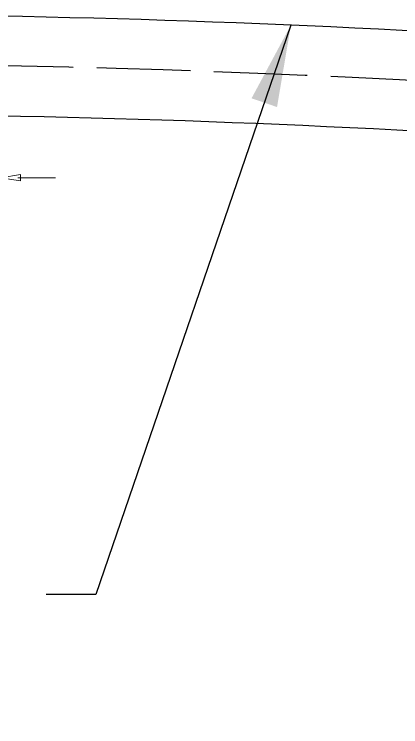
# Model space of a CAD drawing. Header units: millimetres. Extents: x 307 to 1784, y 295 to 1332.
# Drawn here: x 1311.2 to 1360.8, y 1097.7 to 1189 of the extents above; entities that cross this region are included whole.
import ezdxf

# ---------------------------------------------------------------- set-up
doc = ezdxf.new("R2010")
doc.units = ezdxf.units.MM
doc.linetypes.add('ACAD_ISO02W100', pattern=[15, 12, -3])
for name, color, linetype, lineweight in [('文字', 3, 'Continuous', 30), ('細實線', 1, 'Continuous', 13), ('虚线', 2, 'ACAD_ISO02W100', 30)]:
    doc.layers.add(name, color=color, linetype=linetype, lineweight=lineweight)
doc.styles.add('DIM', font='txt.shx', dxfattribs={"width": 0.7, "bigfont": 'chineset.shx'})
doc.dimstyles.new('mm+in', dxfattribs={"dimscale": 3, "dimtxt": 5, "dimasz": 3.5, "dimexe": 1.25, "dimexo": 0.625, "dimgap": 2, "dimtad": 1, "dimtoh": 1, "dimtxsty": 'DIM', "dimcen": 0, "dimclrd": 1, "dimclre": 256, "dimclrt": 3, "dimadec": 0, "dimazin": 0, "dimtfac": 1, "dimtmove": 0, "dimatfit": 3, "dimfxl": 1, "dimlwd": -1, "dimarcsym": 0})

msp = doc.modelspace()

# ---------------------------------------------------------------- linework, layer by layer
msp.add_arc((1281.882, -318.482), 1507.45, 86.300085, 90)
at = {"layer": '文字'}
msp.add_lwpolyline([(1378.339, 1173.062, 0.016145), (1281.882, 1176.178), (881.482, 1176.178, 0.016145), (785.024, 1173.062, 0.375749), (705.942, 1094.291, 0.034269), (705.942, 848.565, 0.375749), (785.024, 769.793, 0.016145), (881.482, 766.678), (1281.882, 766.678, 0.016145), (1378.339, 769.793, 0.375749), (1457.421, 848.565, 0.034269), (1457.421, 1094.291, 0.375749)], format="xyb", close=True, dxfattribs=at)
at = {"layer": '細實線', "lineweight": 9}
msp.add_open_spline([(1309.521, 1168.035), (1309.521, 1168.035), (1312.047, 1167.647), (1312.047, 1167.647), (1312.047, 1167.647), (1312.047, 1167.647), (1312.047, 1168.423), (1312.047, 1168.423), (1312.047, 1168.423), (1312.047, 1168.423), (1309.521, 1168.035), (1309.521, 1168.035)], degree=3, knots=[0, 0, 0, 0, 0.25, 0.25, 0.25, 0.25, 0.5, 0.5, 0.5, 0.5, 1, 1, 1, 1], dxfattribs=at)
msp.add_open_spline([(1311.687, 1168.035), (1311.687, 1168.035), (1316.544, 1168.035), (1316.544, 1168.035)], degree=3, dxfattribs=at)
at = {"layer": '虚线'}
msp.add_arc((1281.882, -318.482), 1501.1, 86.300085, 90, dxfattribs=at)

# ---------------------------------------------------------------- leaders
msp.add_leader([(1346.688, 1187.574), (1321.677, 1114.656), (1315.329, 1114.656)], dimstyle='mm+in', override={"dimgap": 2, "dimtad": 0})

doc.saveas('drawing.dxf')
